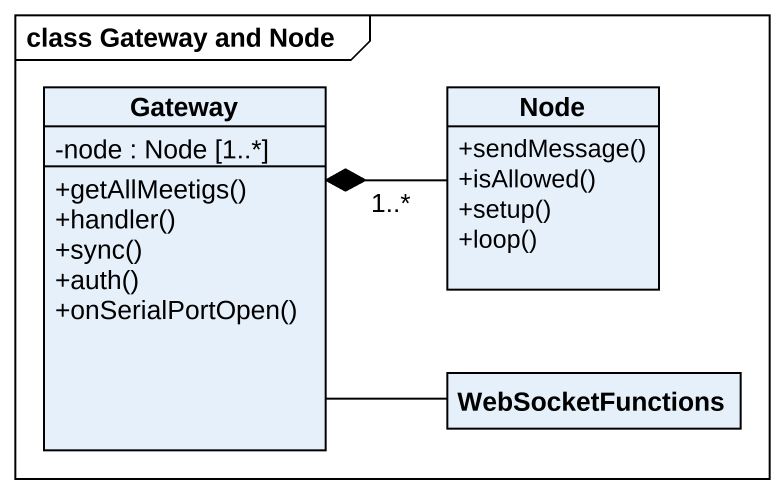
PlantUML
@startuml
mainframe class Gateway and Node
hide circle
hide empty members
skinparam classAttributeIconSize 0
class Gateway {
  -node : Node [1..*]
  +getAllMeetigs()
  +handler()
  +sync()
  +auth()
  +onSerialPortOpen()
}
class "Node" as Node_ {
  +sendMessage()
  +isAllowed()
  +setup()
  +loop()
}
class WebSocketFunctions
Gateway "1..*" *-right- Node_
Gateway -right- WebSocketFunctions
@enduml
